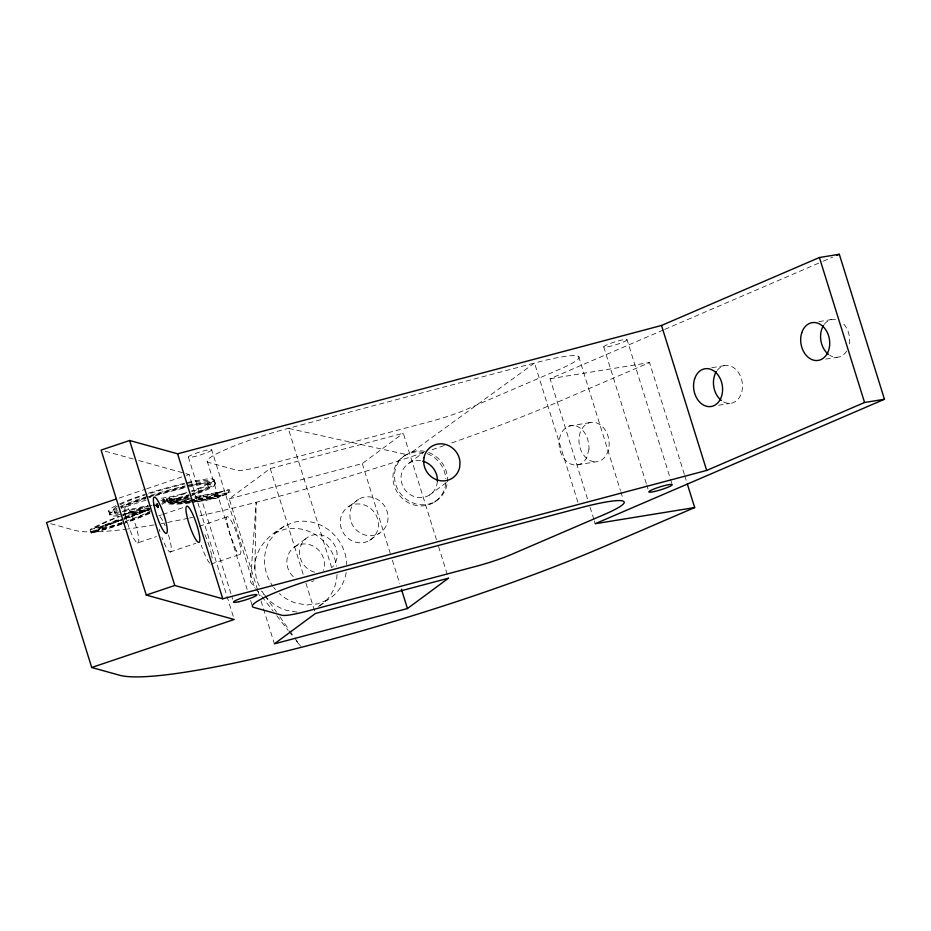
<?xml version="1.0" encoding="UTF-8"?>
<svg xmlns="http://www.w3.org/2000/svg" width="931" height="931" viewBox="0 0 931 931"><rect width="100%" height="100%" fill="white"/><g stroke="black" fill="none" stroke-linecap="round" stroke-linejoin="round"><path stroke-width="0.7" stroke-dasharray="4.66 3.49" d="M259.272 586.041L256.549 579.641L254.861 568.748L256.176 502.333L250.404 581.84L254.791 587.484M254.861 568.748C253.93 545.764 274.308 529.402 293.952 522.256A42.838 40.126 53.5 0 1 346.728 564.593M215.061 494.082L219.809 492.231L220.938 495.851L216.329 497.771L217.226 497.689L216.097 494.07L215.061 494.082L216.19 497.713M155.884 503.997L157.479 503.52L158.27 506.092L157.572 506.836A51.845 6.319 -17.3 0 1 156.082 507.942M157.909 507.884L158.607 507.139L157.013 507.616M284.153 526.073L275.82 532.416L269.513 540.853A42.838 40.126 53.5 0 0 272.864 586.251M257.619 589.986L229.235 498.865L270.234 468.537L403.286 433.241L436.406 539.561M229.235 498.865L362.287 463.568L403.286 433.241M404.601 455.655L412.328 451.768L534.534 363.02A65.019 7.925 -17.3 0 1 577.418 355.933A65.019 7.925 -17.3 0 1 559.205 369.491L466.699 409.303A38.241 4.667 -17.3 0 1 431.076 421.301L261.704 466.222A38.252 4.667 -17.3 0 1 236.846 470.271L208.719 462.463A65.019 7.925 -17.3 0 1 227.28 448.812A65.019 7.925 -17.3 0 1 288.273 428.341L534.534 363.02L577.965 502.472M348.962 506.417L358.598 499.295M295.232 546.509L307.928 537.117M409.035 463.103L423.745 452.233M429.4 495.094L446.368 482.537M369.712 540.329A19.888 18.632 53.5 0 0 368.024 506.639A19.888 18.632 53.5 0 0 340.281 523.152A19.888 18.632 53.5 0 0 369.712 540.329L379.336 533.207A19.888 18.632 53.5 0 0 377.66 499.516A19.888 18.632 53.5 0 0 349.905 516.03A19.888 18.632 53.5 0 0 379.336 533.207M434.242 502.216L435.778 501.076M318.518 606.477L327.13 600.111A42.838 40.126 53.5 0 0 346.355 571.401M121.565 524.246A55.104 6.715 -17.3 0 1 98.872 531.217L91.296 533.242L90.167 529.623L92.378 528.296A76.854 9.368 -17.3 0 1 118.726 516.437M122.101 523.641A51.845 6.319 -17.3 0 1 99.524 530.612L95.614 531.659L94.485 528.028L95.148 527.633A73.584 8.973 -17.3 0 1 120.367 516.286M91.296 533.242L93.507 531.915A76.854 9.368 -17.3 0 1 123.241 518.765M95.614 531.659L96.277 531.264A73.584 8.973 -17.3 0 1 149.542 509.979M587.484 498.876L550.07 378.742L663.361 329.993M664.687 329.423L821.968 261.739M823.295 261.169L832.628 257.154M684.355 474.414L649.512 362.578L558.204 401.866A305.973 37.287 -17.3 0 1 449.766 443.61M274.47 533.242L284.269 529.425A42.838 40.126 53.5 0 1 336.557 566.281M327.13 600.111L317.331 603.928L306.73 604.964L296.058 603.148A42.838 40.126 53.5 0 1 279.358 593.571M199.246 526.341L227.455 516.705M119.168 498.05L145.201 489.287M146.574 488.822L184.932 475.892M186.305 475.438L189.051 474.507L233.344 616.729M126.185 506.72L146.551 499.866M158.759 515.762L161.47 514.855M162.832 514.389L184.547 507.081M137.474 542.959A19.12 3.526 71.4 0 0 132.539 516.763A19.12 3.526 71.4 0 0 125.487 514.796A19.12 3.526 71.4 0 0 137.474 542.959L156.478 536.559M170.047 552.013L195.836 543.32M210.976 564.035L240.14 554.341M148.32 496.747L156.827 494.163A80.194 9.776 -17.3 0 1 185.606 486.529M148.646 497.806L150.892 497.107M156.687 506.569L158.27 506.092M155.233 495.781L157.153 495.222A80.194 9.776 -17.3 0 1 185.932 487.588M181.987 493.942L177.972 495.036A25.824 3.142 -17.3 0 1 168.302 497.154L161.459 498.236L162.588 501.867L169.43 500.785A25.824 3.142 -17.3 0 0 179.101 498.655L183.116 497.561A23.764 2.898 -17.3 0 0 188.085 496.072M94.485 528.028L98.395 526.993A51.845 6.319 -17.3 0 0 120.972 520.01M90.167 529.623L97.743 527.598A55.104 6.715 -17.3 0 0 121.74 520.185M188.004 485.202A85.454 10.416 -17.3 0 1 190.808 484.562A51.892 6.319 -17.3 0 1 213.083 485.272A29.024 3.538 -17.3 0 1 178.415 498.411A31.084 3.794 -17.3 0 1 169.651 500.517A119.959 14.617 -17.3 0 0 215.678 495.49L230.108 492.208L229.305 489.636L214.875 492.918A119.959 14.617 -17.3 0 1 193.183 496.933M194.882 498.399A131.771 16.06 -17.3 0 0 217.284 494.14A8.775 1.071 -17.3 0 1 228.095 489.939L229.224 493.57L216.004 496.537A119.959 14.617 -17.3 0 1 194.311 500.552M187.364 483.364L191.495 482.467A46.608 5.679 -17.3 0 1 207.45 483.992A23.764 2.898 -17.3 0 1 190.902 491.172M188.167 485.947L192.298 485.051A46.608 5.679 -17.3 0 1 208.253 486.564A23.764 2.898 -17.3 0 1 191.705 493.744M188.493 486.994L192.624 486.098A46.608 5.679 -17.3 0 1 208.579 487.611A23.764 2.898 -17.3 0 1 192.03 494.792M216.097 494.07L211.43 495.036A129.746 15.815 -17.3 0 1 166.905 499.086L166.265 498.795L168.034 502.717A129.746 15.815 -17.3 0 0 212.559 498.667L217.226 497.689M189.005 497.934A121.996 14.873 -17.3 0 1 169.209 498.993L166.265 498.795M220.938 495.851L208.079 498.492A121.996 14.873 -17.3 0 1 170.338 502.612L167.394 502.414M219.809 492.231L206.95 494.873A121.996 14.873 -17.3 0 1 194.532 497.107M569.33 426.014L592 422.255M577.453 464.872L596.131 461.776A19.888 14.966 80.8 0 0 606 431.356A19.888 14.966 80.8 0 0 580.071 432.927A19.888 14.966 80.8 0 0 596.131 461.776M818.896 321.614L833.105 319.298M550.07 378.742L649.512 362.578M711.773 367.71L725.982 365.394M825.716 359.133L837.074 357.295M718.592 405.241L729.951 403.391M162.262 500.808L169.105 499.726A25.824 3.142 -17.3 0 0 178.764 497.608L182.79 496.514A23.764 2.898 -17.3 0 0 188.749 494.71M297.047 612.121L286.376 610.305A42.838 40.126 53.5 0 1 264.893 595.665M191.658 500.936A119.959 14.617 -17.3 0 1 169.989 501.565L167.068 501.367L167.708 501.658A129.746 15.815 -17.3 0 0 212.233 497.608L220.612 494.803L207.753 497.445A121.996 14.873 -17.3 0 1 170.001 501.565L168.86 497.934A31.084 3.794 -17.3 0 0 177.612 495.827A29.024 3.538 -17.3 0 0 187.247 493.034M105.296 451.256L133.214 459.006M138.8 460.554L189.051 474.507M50.716 523.676L74.305 530.228A305.973 37.287 -17.3 0 0 126.255 529.18M160.9 500.762A63.157 7.692 -17.3 0 0 163.507 499.028L165.008 499.726A131.771 16.06 -17.3 0 0 190.052 499.121M163.507 499.028L164.636 502.659L166.137 503.345A131.771 16.06 -17.3 0 0 191.181 502.74M255.676 588.613L260.948 595.386M261.82 596.515L273.237 611.19M276.751 615.705L288.168 630.38M289.041 631.509L292.555 636.024M296.07 640.528L300.457 646.172M264.218 594.572L261.739 591.057A42.838 40.126 53.5 0 0 264.02 594.548M265.044 595.747L276.588 612.156M279.882 616.834L288.959 629.728M289.785 630.904L293.917 636.757M294.731 637.933L300.515 646.137M117.318 506.22A38.753 4.725 -17.3 0 0 113.698 509.466L114.874 510.386A57.222 6.971 -17.3 0 0 117.434 510.7M113.698 509.466L114.827 513.086L116.003 514.017A57.222 6.971 -17.3 0 0 118.563 514.319M684.785 475.799L686.496 481.315M627.087 339.78A12.243 1.49 -17.3 0 1 609.188 346.53A12.243 1.49 -17.3 0 1 609.933 343.609A12.243 1.49 -17.3 0 1 627.087 339.78L670.087 477.859M670.518 479.244L671.81 483.387M603.719 346.832L646.289 483.526M646.719 484.9L648.011 489.043M578.663 356.503L620.407 490.497M590.056 507.151L593.931 519.579M594.362 520.964L595.223 523.722M438.548 546.462L448.439 578.221M362.287 463.568L390.24 553.317M392.393 560.218L399.702 583.69M331.704 567.794L288.273 428.341L406.149 454.514A27.604 25.859 53.5 0 0 406.347 499.342A27.604 25.859 53.5 0 0 446.973 484.586M270.234 468.537L303.343 574.846M305.927 583.132L314.957 612.133M258.05 591.371L260.622 599.657M261.052 601.03L274.389 643.833M211.744 449.964A12.243 1.49 -17.3 0 1 193.834 456.714A12.243 1.49 -17.3 0 1 194.591 453.781A12.243 1.49 -17.3 0 1 211.744 449.964L254.745 588.031M214.211 479.954L215.34 483.585M207.159 461.008L247.157 589.428M250.602 600.472L252.313 605.988M217.284 494.14L218.413 497.759A8.775 1.071 -17.3 0 1 229.224 493.57M209.172 481.525L210.301 485.156M188.365 457.005L232.669 599.227M167.161 498.609L168.29 502.24M108.648 511.003L109.777 514.634M620.826 491.871L622.967 498.737M209.684 563.092A19.888 3.666 71.4 0 1 201.271 545.24M204.901 534.65A19.888 3.666 71.4 0 1 210.406 550.023M210.72 551.21A19.888 3.666 71.4 0 1 211.512 554.585M211.709 555.632A19.888 3.666 71.4 0 1 212.128 558.204M444.273 445.518A305.973 37.287 -17.3 0 1 429.168 450.709M423.768 452.524A305.973 37.287 -17.3 0 1 199.35 515.89M192.566 517.357A305.973 37.287 -17.3 0 1 189.633 517.985M188.167 518.288A305.973 37.287 -17.3 0 1 167.021 522.524M164.321 523.036A305.973 37.287 -17.3 0 1 161.366 523.583M154.115 524.886A305.973 37.287 -17.3 0 1 127.617 529.006M168.476 535.011A19.12 3.526 71.4 0 1 170.524 552.002A19.12 3.526 71.4 0 1 161.936 537.49M159.969 531.578A19.12 3.526 71.4 0 1 159.306 529.239M160.004 516.67A19.12 3.526 71.4 0 1 165.101 525.806M187.981 497.643A119.959 14.617 -17.3 0 1 168.86 497.934M192.065 491.463A29.024 3.538 -17.3 0 0 212.28 482.7A51.892 6.319 -17.3 0 0 190.005 481.99A85.454 10.416 -17.3 0 0 187.201 482.63M184.326 483.317A85.454 10.416 -17.3 0 0 153.312 491.719A44.036 5.365 -17.3 0 0 147.075 493.639M115.863 505.661A44.036 5.365 -17.3 0 0 109.102 511.701A62.493 7.611 -17.3 0 0 119.447 511.969M119.727 503.822A44.036 5.365 -17.3 0 1 144.596 494.442M122.287 511.585A62.493 7.611 -17.3 0 0 140.302 508.023A15.629 1.909 -17.3 0 0 148.157 505.836M120.972 515.565A76.854 9.368 -17.3 0 1 148.017 506.068M148.739 509.676A55.104 6.715 -17.3 0 1 124.323 519.289M412.328 451.768A27.604 25.859 53.5 0 1 426.014 451.663M428.702 452.513A27.604 25.859 53.5 0 1 447.357 481.816M445.809 482.956A27.604 25.859 53.5 0 1 416.204 505.475A27.604 25.859 53.5 0 1 393.254 473.064A27.604 25.859 53.5 0 1 424.466 452.803M427.154 453.653A27.604 25.859 53.5 0 1 445.844 478.732M437.384 481.385A18.969 17.77 53.5 0 1 417.716 497.457A18.969 17.77 53.5 0 1 401.121 476.02A18.969 17.77 53.5 0 1 421.522 460.88M717.196 370.41A19.12 14.384 80.8 0 1 736.398 369.968A19.12 14.384 80.8 0 1 740.704 395.035A19.12 14.384 80.8 0 1 722.491 401.284M846.675 351.103A19.12 14.384 80.8 0 1 829.614 355.177M824.319 324.314A19.12 14.384 80.8 0 1 836.899 319.717M843.87 324.244A19.12 14.384 80.8 0 1 848.874 345.913M314.631 572.204A19.586 18.341 53.5 0 1 300.841 545.624A19.586 18.341 53.5 0 1 328.119 538.002A19.586 18.341 53.5 0 1 332.437 567.235M228.898 492.522A8.775 1.071 -17.3 0 0 218.087 496.712A131.771 16.06 -17.3 0 1 194.521 501.157M123.09 514.156A62.493 7.611 -17.3 0 0 141.105 510.595A15.629 1.909 -17.3 0 0 148.96 508.407M120.239 514.54A62.493 7.611 -17.3 0 1 109.905 514.273A44.036 5.365 -17.3 0 1 154.115 494.291A85.454 10.416 -17.3 0 1 185.129 485.889M120.041 504.753A38.753 4.725 -17.3 0 1 147.517 494.175L156.024 491.591A80.194 9.776 -17.3 0 1 184.804 483.957M156.559 505.731A15.629 1.909 -17.3 0 0 158.154 505.079A57.897 7.052 -17.3 0 1 157.688 505.358L156.792 505.87A10.357 1.257 -17.3 0 1 156.001 506.255M161.703 503.334A63.157 7.692 -17.3 0 0 164.31 501.6L165.811 502.298A131.771 16.06 -17.3 0 0 190.855 501.693M149.542 512.248A55.104 6.715 -17.3 0 1 125.126 521.872M122.543 522.756A55.104 6.715 -17.3 0 1 98.546 530.17L90.97 532.195L93.181 530.868A76.854 9.368 -17.3 0 1 119.529 519.009M151.66 510.514A51.845 6.319 -17.3 0 1 125.406 521.325M121.775 522.594A51.845 6.319 -17.3 0 1 99.198 529.564L95.288 530.6L95.951 530.205A73.584 8.973 -17.3 0 1 121.17 518.858M125.068 517.368A73.584 8.973 -17.3 0 1 149.216 508.931M156.78 504.265A51.845 6.319 -17.3 0 1 154.348 505.964M150.857 507.942A51.845 6.319 -17.3 0 1 122.182 519.603M186.956 492.452A23.764 2.898 -17.3 0 1 181.987 493.942M155.675 505.207A10.357 1.257 -17.3 0 0 156.466 504.823L157.362 504.311A57.897 7.052 -17.3 0 0 158.072 503.869M148.657 507.826A10.357 1.257 -17.3 0 1 144.689 508.966L139.755 510.13A57.222 6.971 -17.3 0 1 124.358 512.888M123.555 510.316A57.222 6.971 -17.3 0 0 138.952 507.546L143.886 506.394A10.357 1.257 -17.3 0 0 147.854 505.254M124.056 517.275A76.854 9.368 -17.3 0 1 148.82 508.64M122.95 515.285A73.584 8.973 -17.3 0 1 147.179 506.755M148.413 506.359A73.584 8.973 -17.3 0 1 152.149 505.161M118.237 513.272A57.222 6.971 -17.3 0 1 115.677 512.958L114.501 512.038A38.753 4.725 -17.3 0 1 116.119 510.095M145.597 497.631A38.753 4.725 -17.3 0 0 120.844 507.325A44.036 5.365 -17.3 0 1 148.204 497.27M218.413 497.759A131.771 16.06 -17.3 0 1 192.566 502.542M164.636 502.659A63.157 7.692 -17.3 0 1 162.029 504.381M158.479 506.127A15.629 1.909 -17.3 0 1 156.885 506.778M149.286 509.466A15.629 1.909 -17.3 0 1 141.431 511.643A62.493 7.611 -17.3 0 1 123.416 515.215M118.028 515.844A62.493 7.611 -17.3 0 1 110.23 515.32A44.036 5.365 -17.3 0 1 116.992 509.28M149.449 496.875A44.036 5.365 -17.3 0 1 154.441 495.35A85.454 10.416 -17.3 0 1 188.33 486.261M191.134 485.61A51.892 6.319 -17.3 0 1 213.408 486.319A29.024 3.538 -17.3 0 1 189.587 496.27M188.376 496.654A29.024 3.538 -17.3 0 1 178.74 499.458A31.084 3.794 -17.3 0 1 169.989 501.565M124.684 513.947A57.222 6.971 -17.3 0 0 140.081 511.177L145.015 510.025A10.357 1.257 -17.3 0 0 148.983 508.885M114.827 513.086A38.753 4.725 -17.3 0 1 116.456 511.142M121.17 508.373A38.753 4.725 -17.3 0 1 145.923 498.679M149.868 513.295A55.104 6.715 -17.3 0 1 122.869 523.804M124.382 518.323A76.854 9.368 -17.3 0 1 149.146 509.688M149.856 512.632A51.845 6.319 -17.3 0 1 125.732 522.384M337.034 574.485A42.838 40.126 53.5 0 1 318.577 606.616M275.471 589.579A42.838 40.126 53.5 0 1 273.702 587.391M313.91 580.781A19.586 18.341 53.5 0 1 311.641 581.584M293.218 576.65A19.586 18.341 53.5 0 1 290.041 551.443A19.586 18.341 53.5 0 1 313.991 546.497A19.586 18.341 53.5 0 1 323.418 570.412M588.997 449.056L586.705 457.761A19.888 14.966 80.8 0 1 567.526 462.148A19.888 14.966 80.8 0 1 559.822 437.395A19.888 14.966 80.8 0 1 576.871 426.189C585.576 429.913 589.137 440.188 588.997 449.056M236.218 550.733L229.969 534.219L226.384 519.161A19.888 3.666 71.4 0 1 232.948 524.106A19.888 3.666 71.4 0 1 240.664 548.848A19.888 3.666 71.4 0 1 236.218 550.733"/><path stroke-width="1.4" d="M407.441 608.548L448.439 578.221L315.388 613.517L274.389 643.833L407.441 608.548L401.424 589.207M116.433 498.981L46.55 522.524L91.704 667.492L234.205 619.487L146.272 595.072L101.118 450.092L129.618 440.491L177.612 453.816L661.51 325.466L819.408 257.515L839.297 254.279L884.45 399.259L595.223 523.722L694.677 507.558L687.357 484.085M836.632 255.431L839.297 254.279M146.272 595.072L174.772 585.471L222.777 598.796L706.676 470.434L864.562 402.495L884.45 399.259M694.677 507.558L603.369 546.846A305.973 37.287 -17.3 0 1 119.471 675.208L91.704 667.492M819.408 257.515L864.562 402.495M661.51 325.466L706.676 470.434M177.612 453.816L222.777 598.796M129.618 440.491L174.772 585.471M422.686 461.148A18.969 17.77 53.5 0 1 437.384 481.385M721.339 400.458A19.12 14.384 80.8 0 1 716.381 371.585M828.462 354.362A19.12 14.384 80.8 0 1 823.504 325.478M423.977 457.703L423.698 462.509A18.969 17.77 53.5 0 0 440.735 480.768A18.969 17.77 53.5 0 0 459.716 467.025L459.995 462.218A18.969 17.77 53.5 0 0 442.958 443.959A18.969 17.77 53.5 0 0 423.977 457.703M604.359 514.471L511.852 554.271A38.241 4.667 -17.3 0 1 476.23 566.281L306.869 611.202A38.252 4.667 -17.3 0 1 282 615.251L253.872 607.431A65.019 7.925 -17.3 0 1 272.434 593.792A65.019 7.925 -17.3 0 1 333.426 573.321L579.687 507.989A65.019 7.925 -17.3 0 1 622.571 500.913A65.019 7.925 -17.3 0 1 604.359 514.471M654.342 491.51A12.243 1.49 -17.3 0 0 672.24 484.76A12.243 1.49 -17.3 0 0 655.087 488.577A12.243 1.49 -17.3 0 0 654.342 491.51M238.988 601.694A12.243 1.49 -17.3 0 0 256.898 594.944A12.243 1.49 -17.3 0 0 239.744 598.761A12.243 1.49 -17.3 0 0 238.988 601.694M186.549 514.249A19.12 3.526 71.4 0 0 198.547 542.401A19.12 3.526 71.4 0 0 193.601 516.205A19.12 3.526 71.4 0 0 186.549 514.249M153.987 505.196A19.12 3.526 71.4 0 0 165.974 533.358A19.12 3.526 71.4 0 0 161.04 507.162A19.12 3.526 71.4 0 0 153.987 505.196M694.619 378.882A19.12 14.384 80.8 0 0 710.062 406.626A19.12 14.384 80.8 0 0 719.547 377.369A19.12 14.384 80.8 0 0 694.619 378.882M801.742 332.786A19.12 14.384 80.8 0 0 817.185 360.53A19.12 14.384 80.8 0 0 826.67 331.273A19.12 14.384 80.8 0 0 801.742 332.786"/></g></svg>
